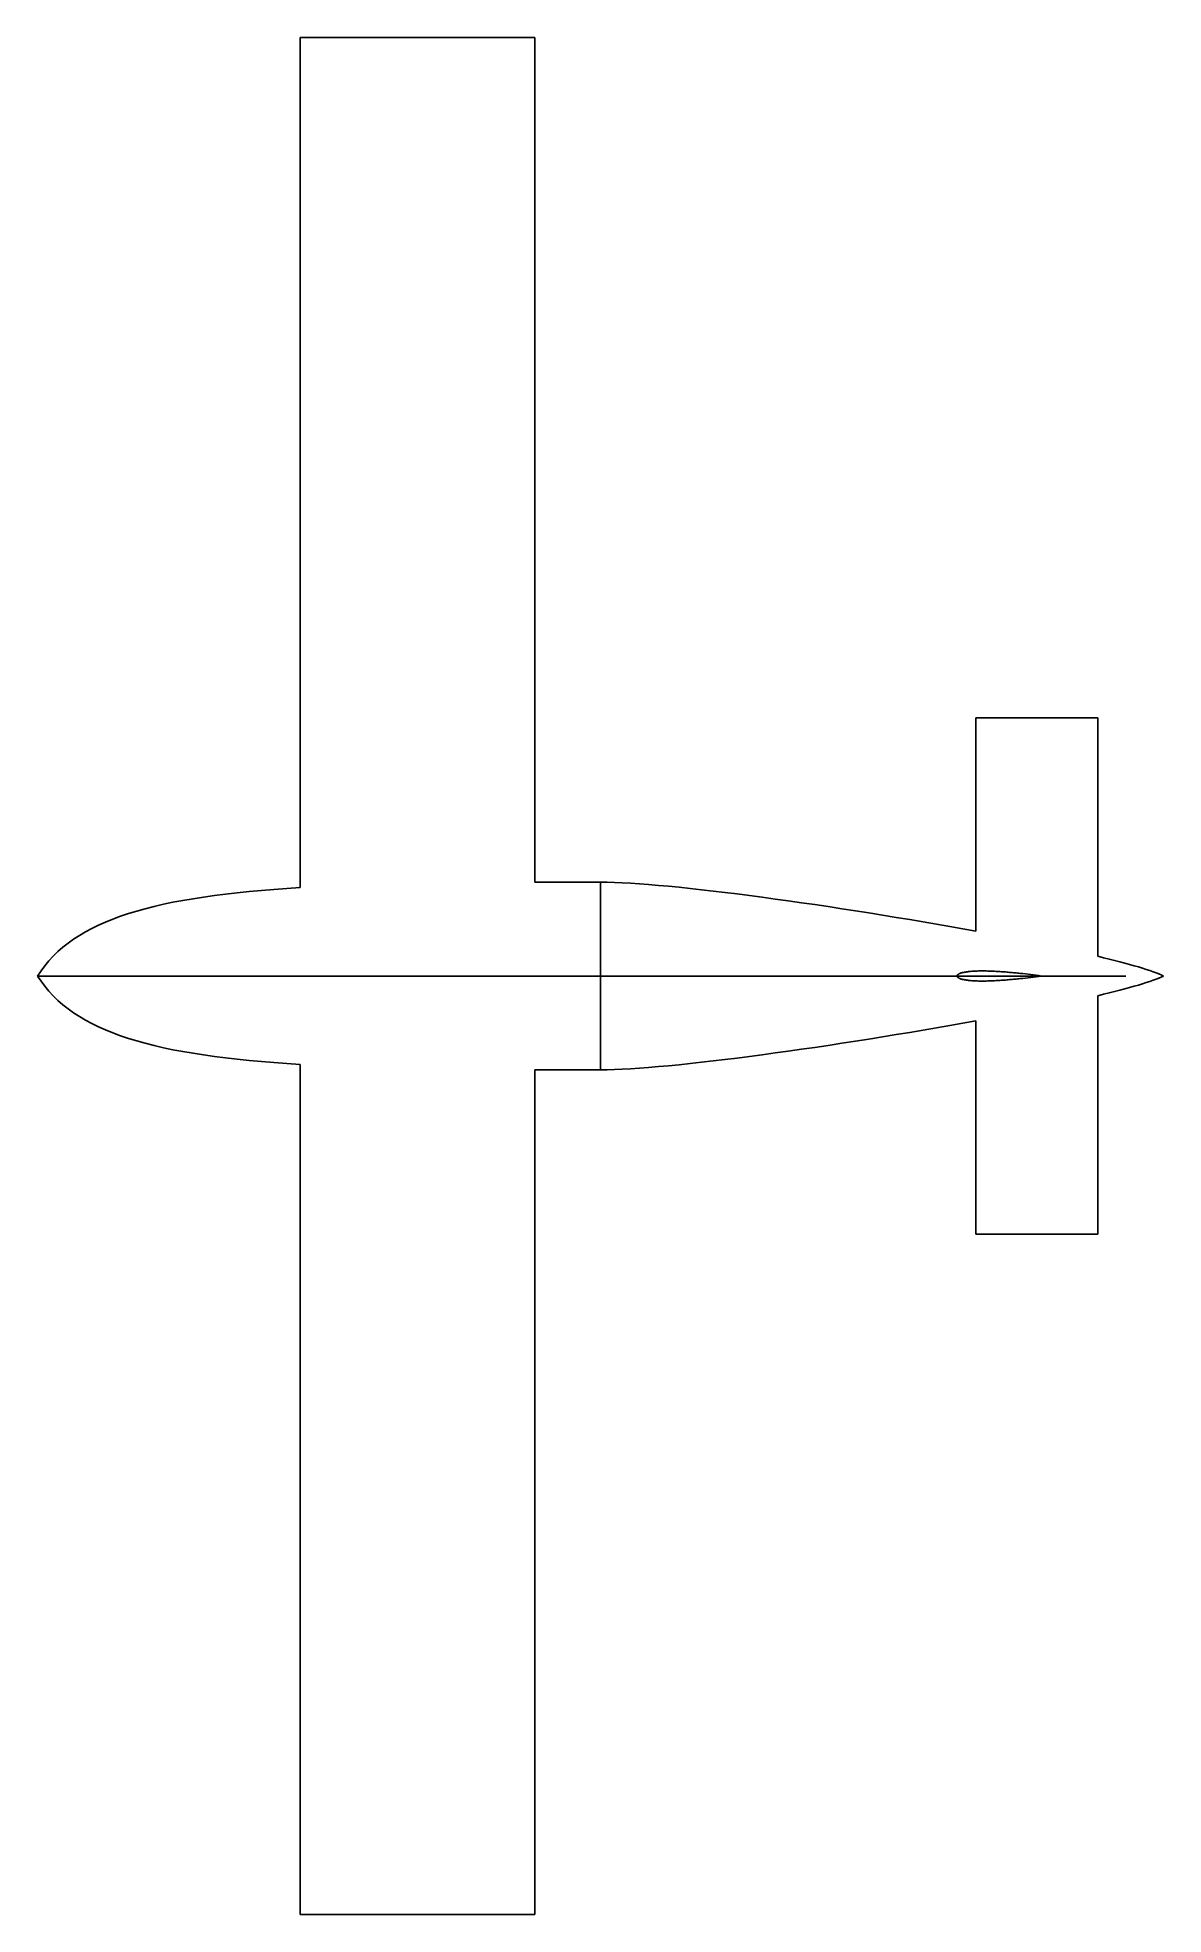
# Model space of a CAD drawing. Header units: millimetres. Extents: x 0 to 1200, y -1000 to 1000.
import ezdxf

# ---------------------------------------------------------------- set-up
doc = ezdxf.new("R2010")
doc.units = ezdxf.units.MM

msp = doc.modelspace()

# ---------------------------------------------------------------- linework, layer by layer
for points, degree in [([(280, 94.2), (280, 1000)], 1), ([(280, 94.2), (280, 1000)], 1), ([(530, 99.9), (530, 1000)], 1), ([(530, 99.9), (530, 1000)], 1), ([(1000, 47.7), (1000, 275)], 1), ([(1000, 47.7), (1000, 275)], 1), ([(1130, 21), (1130, 275)], 1), ([(1130, 21), (1130, 275)], 1), ([(530, 99.9), (552.5, 100), (575.9, 100), (600, 100)], 3), ([(530, 99.9), (552.5, 100), (575.9, 100), (600, 100)], 3), ([(600, 0), (600, 55.2), (600, 100), (600, 100)], 3), ([(600, 0), (600, 55.2), (600, 100), (600, 100)], 3), ([(600, 100), (672.4, 100), (854.1, 74.5), (1000, 47.7)], 3), ([(600, 100), (672.4, 100), (854.1, 74.5), (1000, 47.7)], 3), ([(0, 0), (38.5, 61), (126.6, 84.9), (280, 94.2)], 3), ([(0, 0), (38.5, 61), (126.6, 84.9), (280, 94.2)], 3), ([(1130, 21), (1163.5, 13), (1188.4, 5.8), (1200, 0)], 3), ([(1130, 21), (1163.5, 13), (1188.4, 5.8), (1200, 0)], 3), ([(0, 0), (60, 0), (240, 0), (600, 0)], 3), ([(0, 0), (38.5, -61), (126.6, -84.9), (280, -94.2)], 3), ([(0, 0), (38.5, -61), (126.6, -84.9), (280, -94.2)], 3), ([(0, 0), (60, 0), (240, 0), (600, 0)], 3), ([(600, -100), (600, -100), (600, -55.2), (600, 0)], 3), ([(600, 0), (669.1, 0), (837.9, 0), (980, 0)], 3), ([(600, -100), (600, -100), (600, -55.2), (600, 0)], 3), ([(600, 0), (669.1, 0), (837.9, 0), (980, 0)], 3), ([(1160, 0), (1070, 0)], 1), ([(1160, 0), (1070, 0)], 1), ([(1130, -21), (1163.5, -13), (1188.4, -5.8), (1200, 0)], 3), ([(1130, -21), (1163.5, -13), (1188.4, -5.8), (1200, 0)], 3), ([(1130, -21), (1130, -275)], 1), ([(1130, -21), (1130, -275)], 1), ([(600, -100), (672.4, -100), (854.1, -74.5), (1000, -47.7)], 3), ([(600, -100), (672.4, -100), (854.1, -74.5), (1000, -47.7)], 3), ([(1000, -47.7), (1000, -275)], 1), ([(1000, -47.7), (1000, -275)], 1), ([(280, -94.2), (280, -1000)], 1), ([(280, -94.2), (280, -1000)], 1), ([(530, -99.9), (530, -1000)], 1), ([(530, -99.9), (530, -1000)], 1), ([(530, -99.9), (552.5, -100), (575.9, -100), (600, -100)], 3), ([(530, -99.9), (552.5, -100), (575.9, -100), (600, -100)], 3)]:
    msp.add_open_spline(points, degree=degree)
for points, knots in [([(530, 1000), (519.5, 1000), (508.9, 1000), (498.4, 1000), (487.9, 1000), (477.3, 1000), (466.7, 1000), (461.5, 1000), (456.2, 1000), (450.9, 1000), (445.6, 1000), (440.3, 1000), (435, 1000), (429.7, 1000), (424.4, 1000), (419.1, 1000), (413.9, 1000), (408.6, 1000), (403.3, 1000), (398, 1000), (392.6, 1000), (387.3, 1000), (384.7, 1000), (382, 1000), (379.4, 1000), (376.7, 1000), (374.1, 1000), (371.4, 1000), (368.8, 1000), (366.1, 1000), (363.5, 1000), (362.1, 1000), (360.8, 1000), (359.5, 1000), (358.1, 1000), (356.8, 1000), (355.5, 1000), (352.8, 1000), (350.2, 1000), (347.5, 1000), (344.9, 1000), (342.2, 1000), (339.6, 1000), (334.2, 1000), (328.9, 1000), (323.6, 1000), (321, 1000), (318.4, 1000), (315.7, 1000), (314.4, 1000), (313.1, 1000), (311.8, 1000), (310.4, 1000), (309.1, 1000), (307.8, 1000), (306.5, 1000), (305.2, 1000), (303.9, 1000), (302.6, 1000), (301.3, 1000), (300, 1000), (298.7, 1000), (297.4, 1000), (296.1, 1000), (294.8, 1000), (293.5, 1000), (292.2, 1000), (291, 1000), (289.7, 1000), (288.5, 1000), (287.9, 1000), (287.3, 1000), (286.6, 1000), (286.3, 1000), (286, 1000), (285.8, 1000), (285.5, 1000), (285.2, 1000), (284.9, 1000), (284.3, 1000), (283.7, 1000), (283.2, 1000), (282.9, 1000), (282.6, 1000), (282.4, 1000), (282.1, 1000), (281.9, 1000), (281.7, 1000), (281.4, 1000), (281.2, 1000), (281, 1000), (280.8, 1000), (280.6, 1000), (280.5, 1000), (280.3, 1000), (280.2, 1000), (280.1, 1000), (280.1, 1000), (280.1, 1000), (280, 1000), (280, 1000), (280, 1000), (280, 1000)], [0, 0, 0, 0, 0.125, 0.125, 0.125, 0.25, 0.25, 0.25, 0.3125, 0.3125, 0.3125, 0.375, 0.375, 0.375, 0.4375, 0.4375, 0.4375, 0.5, 0.5, 0.5, 0.5625, 0.5625, 0.5625, 0.59375, 0.59375, 0.59375, 0.625, 0.625, 0.625, 0.65625, 0.65625, 0.65625, 0.671875, 0.671875, 0.671875, 0.6875, 0.6875, 0.6875, 0.71875, 0.71875, 0.71875, 0.75, 0.75, 0.75, 0.8125, 0.8125, 0.8125, 0.84375, 0.84375, 0.84375, 0.859375, 0.859375, 0.859375, 0.875, 0.875, 0.875, 0.890625, 0.890625, 0.890625, 0.90625, 0.90625, 0.90625, 0.921875, 0.921875, 0.921875, 0.9375, 0.9375, 0.9375, 0.953125, 0.953125, 0.953125, 0.960938, 0.960938, 0.960938, 0.964844, 0.964844, 0.964844, 0.96875, 0.96875, 0.96875, 0.976562, 0.976562, 0.976562, 0.980469, 0.980469, 0.980469, 0.984375, 0.984375, 0.984375, 0.988281, 0.988281, 0.988281, 0.992187, 0.992187, 0.992187, 0.996094, 0.996094, 0.996094, 0.998047, 0.998047, 0.998047, 1, 1, 1, 1]), ([(530, 1000), (519.5, 1000), (508.9, 1000), (498.4, 1000), (487.9, 1000), (477.3, 1000), (466.7, 1000), (461.5, 1000), (456.2, 1000), (450.9, 1000), (445.6, 1000), (440.3, 1000), (435, 1000), (429.7, 1000), (424.4, 1000), (419.1, 1000), (413.9, 1000), (408.6, 1000), (403.3, 1000), (398, 1000), (392.6, 1000), (387.3, 1000), (384.7, 1000), (382, 1000), (379.4, 1000), (376.7, 1000), (374.1, 1000), (371.4, 1000), (368.8, 1000), (366.1, 1000), (363.5, 1000), (362.1, 1000), (360.8, 1000), (359.5, 1000), (358.1, 1000), (356.8, 1000), (355.5, 1000), (352.8, 1000), (350.2, 1000), (347.5, 1000), (344.9, 1000), (342.2, 1000), (339.6, 1000), (334.2, 1000), (328.9, 1000), (323.6, 1000), (321, 1000), (318.4, 1000), (315.7, 1000), (314.4, 1000), (313.1, 1000), (311.8, 1000), (310.4, 1000), (309.1, 1000), (307.8, 1000), (306.5, 1000), (305.2, 1000), (303.9, 1000), (302.6, 1000), (301.3, 1000), (300, 1000), (298.7, 1000), (297.4, 1000), (296.1, 1000), (294.8, 1000), (293.5, 1000), (292.2, 1000), (291, 1000), (289.7, 1000), (288.5, 1000), (287.9, 1000), (287.3, 1000), (286.6, 1000), (286.3, 1000), (286, 1000), (285.8, 1000), (285.5, 1000), (285.2, 1000), (284.9, 1000), (284.3, 1000), (283.7, 1000), (283.2, 1000), (282.9, 1000), (282.6, 1000), (282.4, 1000), (282.1, 1000), (281.9, 1000), (281.7, 1000), (281.4, 1000), (281.2, 1000), (281, 1000), (280.8, 1000), (280.6, 1000), (280.5, 1000), (280.3, 1000), (280.2, 1000), (280.1, 1000), (280.1, 1000), (280.1, 1000), (280, 1000), (280, 1000), (280, 1000), (280, 1000)], [0, 0, 0, 0, 0.125, 0.125, 0.125, 0.25, 0.25, 0.25, 0.3125, 0.3125, 0.3125, 0.375, 0.375, 0.375, 0.4375, 0.4375, 0.4375, 0.5, 0.5, 0.5, 0.5625, 0.5625, 0.5625, 0.59375, 0.59375, 0.59375, 0.625, 0.625, 0.625, 0.65625, 0.65625, 0.65625, 0.671875, 0.671875, 0.671875, 0.6875, 0.6875, 0.6875, 0.71875, 0.71875, 0.71875, 0.75, 0.75, 0.75, 0.8125, 0.8125, 0.8125, 0.84375, 0.84375, 0.84375, 0.859375, 0.859375, 0.859375, 0.875, 0.875, 0.875, 0.890625, 0.890625, 0.890625, 0.90625, 0.90625, 0.90625, 0.921875, 0.921875, 0.921875, 0.9375, 0.9375, 0.9375, 0.953125, 0.953125, 0.953125, 0.960938, 0.960938, 0.960938, 0.964844, 0.964844, 0.964844, 0.96875, 0.96875, 0.96875, 0.976562, 0.976562, 0.976562, 0.980469, 0.980469, 0.980469, 0.984375, 0.984375, 0.984375, 0.988281, 0.988281, 0.988281, 0.992187, 0.992187, 0.992187, 0.996094, 0.996094, 0.996094, 0.998047, 0.998047, 0.998047, 1, 1, 1, 1]), ([(1130, 275), (1124.5, 275), (1119.1, 275), (1113.6, 275), (1108.1, 275), (1102.6, 275), (1097.1, 275), (1094.4, 275), (1091.6, 275), (1088.9, 275), (1086.1, 275), (1083.4, 275), (1080.6, 275), (1077.9, 275), (1075.1, 275), (1072.4, 275), (1069.6, 275), (1066.8, 275), (1064.1, 275), (1061.3, 275), (1058.6, 275), (1055.8, 275), (1054.4, 275), (1053.1, 275), (1051.7, 275), (1050.3, 275), (1048.9, 275), (1047.5, 275), (1046.2, 275), (1044.8, 275), (1043.4, 275), (1042.7, 275), (1042, 275), (1041.3, 275), (1040.6, 275), (1039.9, 275), (1039.3, 275), (1037.9, 275), (1036.5, 275), (1035.1, 275), (1033.7, 275), (1032.3, 275), (1031, 275), (1028.2, 275), (1025.4, 275), (1022.7, 275), (1021.3, 275), (1019.9, 275), (1018.6, 275), (1017.9, 275), (1017.2, 275), (1016.5, 275), (1015.8, 275), (1015.1, 275), (1014.5, 275), (1013.8, 275), (1013.1, 275), (1012.4, 275), (1011.7, 275), (1011.1, 275), (1010.4, 275), (1009.7, 275), (1009, 275), (1008.4, 275), (1007.7, 275), (1007, 275), (1006.4, 275), (1005.7, 275), (1005.1, 275), (1004.4, 275), (1004.1, 275), (1003.8, 275), (1003.5, 275), (1003.3, 275), (1003.1, 275), (1003, 275), (1002.8, 275), (1002.7, 275), (1002.5, 275), (1002.2, 275), (1001.9, 275), (1001.7, 275), (1001.5, 275), (1001.4, 275), (1001.2, 275), (1001.1, 275), (1001, 275), (1000.9, 275), (1000.7, 275), (1000.6, 275), (1000.5, 275), (1000.4, 275), (1000.3, 275), (1000.2, 275), (1000.2, 275), (1000.1, 275), (1000.1, 275), (1000, 275), (1000, 275), (1000, 275), (1000, 275), (1000, 275), (1000, 275)], [0, 0, 0, 0, 0.125, 0.125, 0.125, 0.25, 0.25, 0.25, 0.3125, 0.3125, 0.3125, 0.375, 0.375, 0.375, 0.4375, 0.4375, 0.4375, 0.5, 0.5, 0.5, 0.5625, 0.5625, 0.5625, 0.59375, 0.59375, 0.59375, 0.625, 0.625, 0.625, 0.65625, 0.65625, 0.65625, 0.671875, 0.671875, 0.671875, 0.6875, 0.6875, 0.6875, 0.71875, 0.71875, 0.71875, 0.75, 0.75, 0.75, 0.8125, 0.8125, 0.8125, 0.84375, 0.84375, 0.84375, 0.859375, 0.859375, 0.859375, 0.875, 0.875, 0.875, 0.890625, 0.890625, 0.890625, 0.90625, 0.90625, 0.90625, 0.921875, 0.921875, 0.921875, 0.9375, 0.9375, 0.9375, 0.953125, 0.953125, 0.953125, 0.960938, 0.960938, 0.960938, 0.964844, 0.964844, 0.964844, 0.96875, 0.96875, 0.96875, 0.976562, 0.976562, 0.976562, 0.980469, 0.980469, 0.980469, 0.984375, 0.984375, 0.984375, 0.988281, 0.988281, 0.988281, 0.992187, 0.992187, 0.992187, 0.996094, 0.996094, 0.996094, 0.998047, 0.998047, 0.998047, 1, 1, 1, 1]), ([(1130, 275), (1124.5, 275), (1119.1, 275), (1113.6, 275), (1108.1, 275), (1102.6, 275), (1097.1, 275), (1094.4, 275), (1091.6, 275), (1088.9, 275), (1086.1, 275), (1083.4, 275), (1080.6, 275), (1077.9, 275), (1075.1, 275), (1072.4, 275), (1069.6, 275), (1066.8, 275), (1064.1, 275), (1061.3, 275), (1058.6, 275), (1055.8, 275), (1054.4, 275), (1053.1, 275), (1051.7, 275), (1050.3, 275), (1048.9, 275), (1047.5, 275), (1046.2, 275), (1044.8, 275), (1043.4, 275), (1042.7, 275), (1042, 275), (1041.3, 275), (1040.6, 275), (1039.9, 275), (1039.3, 275), (1037.9, 275), (1036.5, 275), (1035.1, 275), (1033.7, 275), (1032.3, 275), (1031, 275), (1028.2, 275), (1025.4, 275), (1022.7, 275), (1021.3, 275), (1019.9, 275), (1018.6, 275), (1017.9, 275), (1017.2, 275), (1016.5, 275), (1015.8, 275), (1015.1, 275), (1014.5, 275), (1013.8, 275), (1013.1, 275), (1012.4, 275), (1011.7, 275), (1011.1, 275), (1010.4, 275), (1009.7, 275), (1009, 275), (1008.4, 275), (1007.7, 275), (1007, 275), (1006.4, 275), (1005.7, 275), (1005.1, 275), (1004.4, 275), (1004.1, 275), (1003.8, 275), (1003.5, 275), (1003.3, 275), (1003.1, 275), (1003, 275), (1002.8, 275), (1002.7, 275), (1002.5, 275), (1002.2, 275), (1001.9, 275), (1001.7, 275), (1001.5, 275), (1001.4, 275), (1001.2, 275), (1001.1, 275), (1001, 275), (1000.9, 275), (1000.7, 275), (1000.6, 275), (1000.5, 275), (1000.4, 275), (1000.3, 275), (1000.2, 275), (1000.2, 275), (1000.1, 275), (1000.1, 275), (1000, 275), (1000, 275), (1000, 275), (1000, 275), (1000, 275), (1000, 275)], [0, 0, 0, 0, 0.125, 0.125, 0.125, 0.25, 0.25, 0.25, 0.3125, 0.3125, 0.3125, 0.375, 0.375, 0.375, 0.4375, 0.4375, 0.4375, 0.5, 0.5, 0.5, 0.5625, 0.5625, 0.5625, 0.59375, 0.59375, 0.59375, 0.625, 0.625, 0.625, 0.65625, 0.65625, 0.65625, 0.671875, 0.671875, 0.671875, 0.6875, 0.6875, 0.6875, 0.71875, 0.71875, 0.71875, 0.75, 0.75, 0.75, 0.8125, 0.8125, 0.8125, 0.84375, 0.84375, 0.84375, 0.859375, 0.859375, 0.859375, 0.875, 0.875, 0.875, 0.890625, 0.890625, 0.890625, 0.90625, 0.90625, 0.90625, 0.921875, 0.921875, 0.921875, 0.9375, 0.9375, 0.9375, 0.953125, 0.953125, 0.953125, 0.960938, 0.960938, 0.960938, 0.964844, 0.964844, 0.964844, 0.96875, 0.96875, 0.96875, 0.976562, 0.976562, 0.976562, 0.980469, 0.980469, 0.980469, 0.984375, 0.984375, 0.984375, 0.988281, 0.988281, 0.988281, 0.992187, 0.992187, 0.992187, 0.996094, 0.996094, 0.996094, 0.998047, 0.998047, 0.998047, 1, 1, 1, 1]), ([(980, 0), (980, 0.1), (980, 0.1), (980, 0.2), (980, 0.2), (980, 0.3), (980, 0.4), (980.1, 0.5), (980.1, 0.6), (980.2, 0.7), (980.2, 0.8), (980.3, 0.9), (980.4, 1), (980.4, 1.1), (980.5, 1.2), (980.6, 1.3), (980.7, 1.3), (980.8, 1.4), (980.9, 1.5), (981, 1.6), (981, 1.7), (981.1, 1.7), (981.3, 1.9), (981.5, 2), (981.8, 2.1), (981.9, 2.2), (982, 2.2), (982.1, 2.3), (982.2, 2.3), (982.3, 2.4), (982.4, 2.4), (982.6, 2.5), (982.8, 2.6), (983.1, 2.7), (983.5, 2.9), (984, 3), (984.4, 3.2), (984.9, 3.3), (985.3, 3.4), (985.8, 3.6), (986.3, 3.7), (986.7, 3.8), (987.2, 3.9), (987.7, 4), (988.1, 4.1), (988.6, 4.1), (989.1, 4.2), (989.5, 4.3), (990, 4.4), (990.5, 4.4), (991, 4.5), (991.4, 4.6), (991.9, 4.6), (992.4, 4.7), (992.9, 4.7), (993.8, 4.8), (994.8, 4.9), (995.7, 5), (997.6, 5.2), (999.5, 5.3), (1001.4, 5.3), (1002.4, 5.3), (1003.4, 5.4), (1004.3, 5.4), (1005.3, 5.4), (1006.2, 5.4), (1007.2, 5.4), (1007.7, 5.4), (1008.1, 5.4), (1008.6, 5.4), (1009.1, 5.4), (1009.6, 5.4), (1010, 5.4), (1011, 5.4), (1012, 5.3), (1012.9, 5.3), (1013.9, 5.3), (1014.8, 5.3), (1015.8, 5.2), (1016.7, 5.2), (1017.7, 5.2), (1018.6, 5.1), (1020.6, 5), (1022.5, 4.9), (1024.4, 4.8), (1026.3, 4.7), (1028.2, 4.5), (1030.1, 4.4), (1032, 4.2), (1033.9, 4.1), (1035.8, 3.9), (1037.7, 3.8), (1039.6, 3.6), (1041.5, 3.4), (1043.4, 3.2), (1045.3, 3), (1047.2, 2.8), (1051, 2.4), (1054.8, 2), (1058.6, 1.5), (1062.4, 1), (1066.2, 0.5), (1070, 0)], [0, 0, 0, 0, 0.001953, 0.001953, 0.001953, 0.003906, 0.003906, 0.003906, 0.007813, 0.007813, 0.007813, 0.011719, 0.011719, 0.011719, 0.015625, 0.015625, 0.015625, 0.019531, 0.019531, 0.019531, 0.023438, 0.023438, 0.023438, 0.03125, 0.03125, 0.03125, 0.035156, 0.035156, 0.035156, 0.039063, 0.039063, 0.039063, 0.046875, 0.046875, 0.046875, 0.0625, 0.0625, 0.0625, 0.078125, 0.078125, 0.078125, 0.09375, 0.09375, 0.09375, 0.109375, 0.109375, 0.109375, 0.125, 0.125, 0.125, 0.140625, 0.140625, 0.140625, 0.15625, 0.15625, 0.15625, 0.1875, 0.1875, 0.1875, 0.25, 0.25, 0.25, 0.28125, 0.28125, 0.28125, 0.3125, 0.3125, 0.3125, 0.328125, 0.328125, 0.328125, 0.34375, 0.34375, 0.34375, 0.375, 0.375, 0.375, 0.40625, 0.40625, 0.40625, 0.4375, 0.4375, 0.4375, 0.5, 0.5, 0.5, 0.5625, 0.5625, 0.5625, 0.625, 0.625, 0.625, 0.6875, 0.6875, 0.6875, 0.75, 0.75, 0.75, 0.875, 0.875, 0.875, 1, 1, 1, 1]), ([(980, 0), (980, 0.1), (980, 0.1), (980, 0.2), (980, 0.2), (980, 0.3), (980, 0.4), (980.1, 0.5), (980.1, 0.6), (980.2, 0.7), (980.2, 0.8), (980.3, 0.9), (980.4, 1), (980.4, 1.1), (980.5, 1.2), (980.6, 1.3), (980.7, 1.3), (980.8, 1.4), (980.9, 1.5), (981, 1.6), (981, 1.7), (981.1, 1.7), (981.3, 1.9), (981.5, 2), (981.8, 2.1), (981.9, 2.2), (982, 2.2), (982.1, 2.3), (982.2, 2.3), (982.3, 2.4), (982.4, 2.4), (982.6, 2.5), (982.8, 2.6), (983.1, 2.7), (983.5, 2.9), (984, 3), (984.4, 3.2), (984.9, 3.3), (985.3, 3.4), (985.8, 3.6), (986.3, 3.7), (986.7, 3.8), (987.2, 3.9), (987.7, 4), (988.1, 4.1), (988.6, 4.1), (989.1, 4.2), (989.5, 4.3), (990, 4.4), (990.5, 4.4), (991, 4.5), (991.4, 4.6), (991.9, 4.6), (992.4, 4.7), (992.9, 4.7), (993.8, 4.8), (994.8, 4.9), (995.7, 5), (997.6, 5.2), (999.5, 5.3), (1001.4, 5.3), (1002.4, 5.3), (1003.4, 5.4), (1004.3, 5.4), (1005.3, 5.4), (1006.2, 5.4), (1007.2, 5.4), (1007.7, 5.4), (1008.1, 5.4), (1008.6, 5.4), (1009.1, 5.4), (1009.6, 5.4), (1010, 5.4), (1011, 5.4), (1012, 5.3), (1012.9, 5.3), (1013.9, 5.3), (1014.8, 5.3), (1015.8, 5.2), (1016.7, 5.2), (1017.7, 5.2), (1018.6, 5.1), (1020.6, 5), (1022.5, 4.9), (1024.4, 4.8), (1026.3, 4.7), (1028.2, 4.5), (1030.1, 4.4), (1032, 4.2), (1033.9, 4.1), (1035.8, 3.9), (1037.7, 3.8), (1039.6, 3.6), (1041.5, 3.4), (1043.4, 3.2), (1045.3, 3), (1047.2, 2.8), (1051, 2.4), (1054.8, 2), (1058.6, 1.5), (1062.4, 1), (1066.2, 0.5), (1070, 0)], [0, 0, 0, 0, 0.001953, 0.001953, 0.001953, 0.003906, 0.003906, 0.003906, 0.007813, 0.007813, 0.007813, 0.011719, 0.011719, 0.011719, 0.015625, 0.015625, 0.015625, 0.019531, 0.019531, 0.019531, 0.023438, 0.023438, 0.023438, 0.03125, 0.03125, 0.03125, 0.035156, 0.035156, 0.035156, 0.039063, 0.039063, 0.039063, 0.046875, 0.046875, 0.046875, 0.0625, 0.0625, 0.0625, 0.078125, 0.078125, 0.078125, 0.09375, 0.09375, 0.09375, 0.109375, 0.109375, 0.109375, 0.125, 0.125, 0.125, 0.140625, 0.140625, 0.140625, 0.15625, 0.15625, 0.15625, 0.1875, 0.1875, 0.1875, 0.25, 0.25, 0.25, 0.28125, 0.28125, 0.28125, 0.3125, 0.3125, 0.3125, 0.328125, 0.328125, 0.328125, 0.34375, 0.34375, 0.34375, 0.375, 0.375, 0.375, 0.40625, 0.40625, 0.40625, 0.4375, 0.4375, 0.4375, 0.5, 0.5, 0.5, 0.5625, 0.5625, 0.5625, 0.625, 0.625, 0.625, 0.6875, 0.6875, 0.6875, 0.75, 0.75, 0.75, 0.875, 0.875, 0.875, 1, 1, 1, 1]), ([(1070, 0), (1066.2, -0.5), (1062.4, -1), (1058.6, -1.5), (1054.8, -2), (1051, -2.4), (1047.2, -2.8), (1045.3, -3), (1043.4, -3.2), (1041.5, -3.4), (1039.6, -3.6), (1037.7, -3.8), (1035.8, -3.9), (1033.9, -4.1), (1032, -4.2), (1030.1, -4.4), (1028.2, -4.5), (1026.3, -4.7), (1024.4, -4.8), (1022.5, -4.9), (1020.6, -5), (1018.6, -5.1), (1017.7, -5.2), (1016.7, -5.2), (1015.8, -5.2), (1014.8, -5.3), (1013.9, -5.3), (1012.9, -5.3), (1012, -5.3), (1011, -5.4), (1010, -5.4), (1009.6, -5.4), (1009.1, -5.4), (1008.6, -5.4), (1008.1, -5.4), (1007.7, -5.4), (1007.2, -5.4), (1006.2, -5.4), (1005.3, -5.4), (1004.3, -5.4), (1003.4, -5.4), (1002.4, -5.3), (1001.4, -5.3), (999.5, -5.3), (997.6, -5.2), (995.7, -5), (994.8, -4.9), (993.8, -4.8), (992.9, -4.7), (992.4, -4.7), (991.9, -4.6), (991.4, -4.6), (991, -4.5), (990.5, -4.4), (990, -4.4), (989.5, -4.3), (989.1, -4.2), (988.6, -4.1), (988.1, -4.1), (987.7, -4), (987.2, -3.9), (986.7, -3.8), (986.3, -3.7), (985.8, -3.6), (985.3, -3.4), (984.9, -3.3), (984.4, -3.2), (984, -3), (983.5, -2.9), (983.1, -2.7), (982.8, -2.6), (982.6, -2.5), (982.4, -2.4), (982.3, -2.4), (982.2, -2.3), (982.1, -2.3), (982, -2.2), (981.9, -2.2), (981.8, -2.1), (981.5, -2), (981.3, -1.9), (981.1, -1.7), (981, -1.7), (981, -1.6), (980.9, -1.5), (980.8, -1.4), (980.7, -1.3), (980.6, -1.3), (980.5, -1.2), (980.4, -1.1), (980.4, -1), (980.3, -0.9), (980.2, -0.8), (980.2, -0.7), (980.1, -0.6), (980.1, -0.5), (980, -0.4), (980, -0.3), (980, -0.2), (980, -0.2), (980, -0.1), (980, -0.1), (980, 0)], [0, 0, 0, 0, 0.125, 0.125, 0.125, 0.25, 0.25, 0.25, 0.3125, 0.3125, 0.3125, 0.375, 0.375, 0.375, 0.4375, 0.4375, 0.4375, 0.5, 0.5, 0.5, 0.5625, 0.5625, 0.5625, 0.59375, 0.59375, 0.59375, 0.625, 0.625, 0.625, 0.65625, 0.65625, 0.65625, 0.671875, 0.671875, 0.671875, 0.6875, 0.6875, 0.6875, 0.71875, 0.71875, 0.71875, 0.75, 0.75, 0.75, 0.8125, 0.8125, 0.8125, 0.84375, 0.84375, 0.84375, 0.859375, 0.859375, 0.859375, 0.875, 0.875, 0.875, 0.890625, 0.890625, 0.890625, 0.90625, 0.90625, 0.90625, 0.921875, 0.921875, 0.921875, 0.9375, 0.9375, 0.9375, 0.953125, 0.953125, 0.953125, 0.960938, 0.960938, 0.960938, 0.964844, 0.964844, 0.964844, 0.96875, 0.96875, 0.96875, 0.976562, 0.976562, 0.976562, 0.980469, 0.980469, 0.980469, 0.984375, 0.984375, 0.984375, 0.988281, 0.988281, 0.988281, 0.992187, 0.992187, 0.992187, 0.996094, 0.996094, 0.996094, 0.998047, 0.998047, 0.998047, 1, 1, 1, 1]), ([(980, 0), (980, 0), (980, 0), (980, 0), (980, 0), (980, 0), (980, 0), (980.1, 0), (980.1, 0), (980.2, 0), (980.2, 0), (980.3, 0), (980.4, 0), (980.4, 0), (980.5, 0), (980.6, 0), (980.7, 0), (980.8, 0), (980.9, 0), (981, 0), (981, 0), (981.1, 0), (981.3, 0), (981.5, 0), (981.8, 0), (981.9, 0), (982, 0), (982.1, 0), (982.2, 0), (982.3, 0), (982.4, 0), (982.6, 0), (982.8, 0), (983.1, 0), (983.5, 0), (984, 0), (984.4, 0), (984.9, 0), (985.3, 0), (985.8, 0), (986.3, 0), (986.7, 0), (987.2, 0), (987.7, 0), (988.1, 0), (988.6, 0), (989.1, 0), (989.5, 0), (990, 0), (990.5, 0), (991, 0), (991.4, 0), (991.9, 0), (992.4, 0), (992.9, 0), (993.8, 0), (994.8, 0), (995.7, 0), (997.6, 0), (999.5, 0), (1001.4, 0), (1002.4, 0), (1003.4, 0), (1004.3, 0), (1005.3, 0), (1006.2, 0), (1007.2, 0), (1007.7, 0), (1008.1, 0), (1008.6, 0), (1009.1, 0), (1009.6, 0), (1010, 0), (1011, 0), (1012, 0), (1012.9, 0), (1013.9, 0), (1014.8, 0), (1015.8, 0), (1016.7, 0), (1017.7, 0), (1018.6, 0), (1020.6, 0), (1022.5, 0), (1024.4, 0), (1026.3, 0), (1028.2, 0), (1030.1, 0), (1032, 0), (1033.9, 0), (1035.8, 0), (1037.7, 0), (1039.6, 0), (1041.5, 0), (1043.4, 0), (1045.3, 0), (1047.2, 0), (1051, 0), (1054.8, 0), (1058.6, 0), (1062.4, 0), (1066.2, 0), (1070, 0)], [0, 0, 0, 0, 0.001953, 0.001953, 0.001953, 0.003906, 0.003906, 0.003906, 0.007813, 0.007813, 0.007813, 0.011719, 0.011719, 0.011719, 0.015625, 0.015625, 0.015625, 0.019531, 0.019531, 0.019531, 0.023438, 0.023438, 0.023438, 0.03125, 0.03125, 0.03125, 0.035156, 0.035156, 0.035156, 0.039063, 0.039063, 0.039063, 0.046875, 0.046875, 0.046875, 0.0625, 0.0625, 0.0625, 0.078125, 0.078125, 0.078125, 0.09375, 0.09375, 0.09375, 0.109375, 0.109375, 0.109375, 0.125, 0.125, 0.125, 0.140625, 0.140625, 0.140625, 0.15625, 0.15625, 0.15625, 0.1875, 0.1875, 0.1875, 0.25, 0.25, 0.25, 0.28125, 0.28125, 0.28125, 0.3125, 0.3125, 0.3125, 0.328125, 0.328125, 0.328125, 0.34375, 0.34375, 0.34375, 0.375, 0.375, 0.375, 0.40625, 0.40625, 0.40625, 0.4375, 0.4375, 0.4375, 0.5, 0.5, 0.5, 0.5625, 0.5625, 0.5625, 0.625, 0.625, 0.625, 0.6875, 0.6875, 0.6875, 0.75, 0.75, 0.75, 0.875, 0.875, 0.875, 1, 1, 1, 1]), ([(1070, 0), (1066.2, -0.5), (1062.4, -1), (1058.6, -1.5), (1054.8, -2), (1051, -2.4), (1047.2, -2.8), (1045.3, -3), (1043.4, -3.2), (1041.5, -3.4), (1039.6, -3.6), (1037.7, -3.8), (1035.8, -3.9), (1033.9, -4.1), (1032, -4.2), (1030.1, -4.4), (1028.2, -4.5), (1026.3, -4.7), (1024.4, -4.8), (1022.5, -4.9), (1020.6, -5), (1018.6, -5.1), (1017.7, -5.2), (1016.7, -5.2), (1015.8, -5.2), (1014.8, -5.3), (1013.9, -5.3), (1012.9, -5.3), (1012, -5.3), (1011, -5.4), (1010, -5.4), (1009.6, -5.4), (1009.1, -5.4), (1008.6, -5.4), (1008.1, -5.4), (1007.7, -5.4), (1007.2, -5.4), (1006.2, -5.4), (1005.3, -5.4), (1004.3, -5.4), (1003.4, -5.4), (1002.4, -5.3), (1001.4, -5.3), (999.5, -5.3), (997.6, -5.2), (995.7, -5), (994.8, -4.9), (993.8, -4.8), (992.9, -4.7), (992.4, -4.7), (991.9, -4.6), (991.4, -4.6), (991, -4.5), (990.5, -4.4), (990, -4.4), (989.5, -4.3), (989.1, -4.2), (988.6, -4.1), (988.1, -4.1), (987.7, -4), (987.2, -3.9), (986.7, -3.8), (986.3, -3.7), (985.8, -3.6), (985.3, -3.4), (984.9, -3.3), (984.4, -3.2), (984, -3), (983.5, -2.9), (983.1, -2.7), (982.8, -2.6), (982.6, -2.5), (982.4, -2.4), (982.3, -2.4), (982.2, -2.3), (982.1, -2.3), (982, -2.2), (981.9, -2.2), (981.8, -2.1), (981.5, -2), (981.3, -1.9), (981.1, -1.7), (981, -1.7), (981, -1.6), (980.9, -1.5), (980.8, -1.4), (980.7, -1.3), (980.6, -1.3), (980.5, -1.2), (980.4, -1.1), (980.4, -1), (980.3, -0.9), (980.2, -0.8), (980.2, -0.7), (980.1, -0.6), (980.1, -0.5), (980, -0.4), (980, -0.3), (980, -0.2), (980, -0.2), (980, -0.1), (980, -0.1), (980, 0)], [0, 0, 0, 0, 0.125, 0.125, 0.125, 0.25, 0.25, 0.25, 0.3125, 0.3125, 0.3125, 0.375, 0.375, 0.375, 0.4375, 0.4375, 0.4375, 0.5, 0.5, 0.5, 0.5625, 0.5625, 0.5625, 0.59375, 0.59375, 0.59375, 0.625, 0.625, 0.625, 0.65625, 0.65625, 0.65625, 0.671875, 0.671875, 0.671875, 0.6875, 0.6875, 0.6875, 0.71875, 0.71875, 0.71875, 0.75, 0.75, 0.75, 0.8125, 0.8125, 0.8125, 0.84375, 0.84375, 0.84375, 0.859375, 0.859375, 0.859375, 0.875, 0.875, 0.875, 0.890625, 0.890625, 0.890625, 0.90625, 0.90625, 0.90625, 0.921875, 0.921875, 0.921875, 0.9375, 0.9375, 0.9375, 0.953125, 0.953125, 0.953125, 0.960938, 0.960938, 0.960938, 0.964844, 0.964844, 0.964844, 0.96875, 0.96875, 0.96875, 0.976562, 0.976562, 0.976562, 0.980469, 0.980469, 0.980469, 0.984375, 0.984375, 0.984375, 0.988281, 0.988281, 0.988281, 0.992187, 0.992187, 0.992187, 0.996094, 0.996094, 0.996094, 0.998047, 0.998047, 0.998047, 1, 1, 1, 1]), ([(1070, 0), (1066.2, 0), (1062.4, 0), (1058.6, 0), (1054.8, 0), (1051, 0), (1047.2, 0), (1045.3, 0), (1043.4, 0), (1041.5, 0), (1039.6, 0), (1037.7, 0), (1035.8, 0), (1033.9, 0), (1032, 0), (1030.1, 0), (1028.2, 0), (1026.3, 0), (1024.4, 0), (1022.5, 0), (1020.6, 0), (1018.6, 0), (1017.7, 0), (1016.7, 0), (1015.8, 0), (1014.8, 0), (1013.9, 0), (1012.9, 0), (1012, 0), (1011, 0), (1010, 0), (1009.6, 0), (1009.1, 0), (1008.6, 0), (1008.1, 0), (1007.7, 0), (1007.2, 0), (1006.2, 0), (1005.3, 0), (1004.3, 0), (1003.4, 0), (1002.4, 0), (1001.4, 0), (999.5, 0), (997.6, 0), (995.7, 0), (994.8, 0), (993.8, 0), (992.9, 0), (992.4, 0), (991.9, 0), (991.4, 0), (991, 0), (990.5, 0), (990, 0), (989.5, 0), (989.1, 0), (988.6, 0), (988.1, 0), (987.7, 0), (987.2, 0), (986.7, 0), (986.3, 0), (985.8, 0), (985.3, 0), (984.9, 0), (984.4, 0), (984, 0), (983.5, 0), (983.1, 0), (982.8, 0), (982.6, 0), (982.4, 0), (982.3, 0), (982.2, 0), (982.1, 0), (982, 0), (981.9, 0), (981.8, 0), (981.5, 0), (981.3, 0), (981.1, 0), (981, 0), (981, 0), (980.9, 0), (980.8, 0), (980.7, 0), (980.6, 0), (980.5, 0), (980.4, 0), (980.4, 0), (980.3, 0), (980.2, 0), (980.2, 0), (980.1, 0), (980.1, 0), (980, 0), (980, 0), (980, 0), (980, 0), (980, 0), (980, 0), (980, 0)], [0, 0, 0, 0, 0.125, 0.125, 0.125, 0.25, 0.25, 0.25, 0.3125, 0.3125, 0.3125, 0.375, 0.375, 0.375, 0.4375, 0.4375, 0.4375, 0.5, 0.5, 0.5, 0.5625, 0.5625, 0.5625, 0.59375, 0.59375, 0.59375, 0.625, 0.625, 0.625, 0.65625, 0.65625, 0.65625, 0.671875, 0.671875, 0.671875, 0.6875, 0.6875, 0.6875, 0.71875, 0.71875, 0.71875, 0.75, 0.75, 0.75, 0.8125, 0.8125, 0.8125, 0.84375, 0.84375, 0.84375, 0.859375, 0.859375, 0.859375, 0.875, 0.875, 0.875, 0.890625, 0.890625, 0.890625, 0.90625, 0.90625, 0.90625, 0.921875, 0.921875, 0.921875, 0.9375, 0.9375, 0.9375, 0.953125, 0.953125, 0.953125, 0.960938, 0.960938, 0.960938, 0.964844, 0.964844, 0.964844, 0.96875, 0.96875, 0.96875, 0.976562, 0.976562, 0.976562, 0.980469, 0.980469, 0.980469, 0.984375, 0.984375, 0.984375, 0.988281, 0.988281, 0.988281, 0.992187, 0.992187, 0.992187, 0.996094, 0.996094, 0.996094, 0.998047, 0.998047, 0.998047, 1, 1, 1, 1]), ([(1000, -275), (1000, -275), (1000, -275), (1000, -275), (1000, -275), (1000, -275), (1000.1, -275), (1000.1, -275), (1000.2, -275), (1000.2, -275), (1000.3, -275), (1000.4, -275), (1000.5, -275), (1000.6, -275), (1000.7, -275), (1000.9, -275), (1001, -275), (1001.1, -275), (1001.2, -275), (1001.4, -275), (1001.5, -275), (1001.7, -275), (1001.9, -275), (1002.2, -275), (1002.5, -275), (1002.7, -275), (1002.8, -275), (1003, -275), (1003.1, -275), (1003.3, -275), (1003.5, -275), (1003.8, -275), (1004.1, -275), (1004.4, -275), (1005.1, -275), (1005.7, -275), (1006.4, -275), (1007, -275), (1007.7, -275), (1008.4, -275), (1009, -275), (1009.7, -275), (1010.4, -275), (1011.1, -275), (1011.7, -275), (1012.4, -275), (1013.1, -275), (1013.8, -275), (1014.5, -275), (1015.1, -275), (1015.8, -275), (1016.5, -275), (1017.2, -275), (1017.9, -275), (1018.6, -275), (1019.9, -275), (1021.3, -275), (1022.7, -275), (1025.4, -275), (1028.2, -275), (1031, -275), (1032.3, -275), (1033.7, -275), (1035.1, -275), (1036.5, -275), (1037.9, -275), (1039.3, -275), (1039.9, -275), (1040.6, -275), (1041.3, -275), (1042, -275), (1042.7, -275), (1043.4, -275), (1044.8, -275), (1046.2, -275), (1047.5, -275), (1048.9, -275), (1050.3, -275), (1051.7, -275), (1053.1, -275), (1054.4, -275), (1055.8, -275), (1058.6, -275), (1061.3, -275), (1064.1, -275), (1066.8, -275), (1069.6, -275), (1072.4, -275), (1075.1, -275), (1077.9, -275), (1080.6, -275), (1083.4, -275), (1086.1, -275), (1088.9, -275), (1091.6, -275), (1094.4, -275), (1097.1, -275), (1102.6, -275), (1108.1, -275), (1113.6, -275), (1119.1, -275), (1124.5, -275), (1130, -275)], [0, 0, 0, 0, 0.001953, 0.001953, 0.001953, 0.003906, 0.003906, 0.003906, 0.007813, 0.007813, 0.007813, 0.011719, 0.011719, 0.011719, 0.015625, 0.015625, 0.015625, 0.019531, 0.019531, 0.019531, 0.023437, 0.023437, 0.023437, 0.03125, 0.03125, 0.03125, 0.035156, 0.035156, 0.035156, 0.039062, 0.039062, 0.039062, 0.046875, 0.046875, 0.046875, 0.0625, 0.0625, 0.0625, 0.078125, 0.078125, 0.078125, 0.09375, 0.09375, 0.09375, 0.109375, 0.109375, 0.109375, 0.125, 0.125, 0.125, 0.140625, 0.140625, 0.140625, 0.15625, 0.15625, 0.15625, 0.1875, 0.1875, 0.1875, 0.25, 0.25, 0.25, 0.28125, 0.28125, 0.28125, 0.3125, 0.3125, 0.3125, 0.328125, 0.328125, 0.328125, 0.34375, 0.34375, 0.34375, 0.375, 0.375, 0.375, 0.40625, 0.40625, 0.40625, 0.4375, 0.4375, 0.4375, 0.5, 0.5, 0.5, 0.5625, 0.5625, 0.5625, 0.625, 0.625, 0.625, 0.6875, 0.6875, 0.6875, 0.75, 0.75, 0.75, 0.875, 0.875, 0.875, 1, 1, 1, 1]), ([(1000, -275), (1000, -275), (1000, -275), (1000, -275), (1000, -275), (1000, -275), (1000.1, -275), (1000.1, -275), (1000.2, -275), (1000.2, -275), (1000.3, -275), (1000.4, -275), (1000.5, -275), (1000.6, -275), (1000.7, -275), (1000.9, -275), (1001, -275), (1001.1, -275), (1001.2, -275), (1001.4, -275), (1001.5, -275), (1001.7, -275), (1001.9, -275), (1002.2, -275), (1002.5, -275), (1002.7, -275), (1002.8, -275), (1003, -275), (1003.1, -275), (1003.3, -275), (1003.5, -275), (1003.8, -275), (1004.1, -275), (1004.4, -275), (1005.1, -275), (1005.7, -275), (1006.4, -275), (1007, -275), (1007.7, -275), (1008.4, -275), (1009, -275), (1009.7, -275), (1010.4, -275), (1011.1, -275), (1011.7, -275), (1012.4, -275), (1013.1, -275), (1013.8, -275), (1014.5, -275), (1015.1, -275), (1015.8, -275), (1016.5, -275), (1017.2, -275), (1017.9, -275), (1018.6, -275), (1019.9, -275), (1021.3, -275), (1022.7, -275), (1025.4, -275), (1028.2, -275), (1031, -275), (1032.3, -275), (1033.7, -275), (1035.1, -275), (1036.5, -275), (1037.9, -275), (1039.3, -275), (1039.9, -275), (1040.6, -275), (1041.3, -275), (1042, -275), (1042.7, -275), (1043.4, -275), (1044.8, -275), (1046.2, -275), (1047.5, -275), (1048.9, -275), (1050.3, -275), (1051.7, -275), (1053.1, -275), (1054.4, -275), (1055.8, -275), (1058.6, -275), (1061.3, -275), (1064.1, -275), (1066.8, -275), (1069.6, -275), (1072.4, -275), (1075.1, -275), (1077.9, -275), (1080.6, -275), (1083.4, -275), (1086.1, -275), (1088.9, -275), (1091.6, -275), (1094.4, -275), (1097.1, -275), (1102.6, -275), (1108.1, -275), (1113.6, -275), (1119.1, -275), (1124.5, -275), (1130, -275)], [0, 0, 0, 0, 0.001953, 0.001953, 0.001953, 0.003906, 0.003906, 0.003906, 0.007813, 0.007813, 0.007813, 0.011719, 0.011719, 0.011719, 0.015625, 0.015625, 0.015625, 0.019531, 0.019531, 0.019531, 0.023437, 0.023437, 0.023437, 0.03125, 0.03125, 0.03125, 0.035156, 0.035156, 0.035156, 0.039062, 0.039062, 0.039062, 0.046875, 0.046875, 0.046875, 0.0625, 0.0625, 0.0625, 0.078125, 0.078125, 0.078125, 0.09375, 0.09375, 0.09375, 0.109375, 0.109375, 0.109375, 0.125, 0.125, 0.125, 0.140625, 0.140625, 0.140625, 0.15625, 0.15625, 0.15625, 0.1875, 0.1875, 0.1875, 0.25, 0.25, 0.25, 0.28125, 0.28125, 0.28125, 0.3125, 0.3125, 0.3125, 0.328125, 0.328125, 0.328125, 0.34375, 0.34375, 0.34375, 0.375, 0.375, 0.375, 0.40625, 0.40625, 0.40625, 0.4375, 0.4375, 0.4375, 0.5, 0.5, 0.5, 0.5625, 0.5625, 0.5625, 0.625, 0.625, 0.625, 0.6875, 0.6875, 0.6875, 0.75, 0.75, 0.75, 0.875, 0.875, 0.875, 1, 1, 1, 1]), ([(280, -1000), (280, -1000), (280, -1000), (280, -1000), (280.1, -1000), (280.1, -1000), (280.1, -1000), (280.2, -1000), (280.3, -1000), (280.5, -1000), (280.6, -1000), (280.8, -1000), (281, -1000), (281.2, -1000), (281.4, -1000), (281.7, -1000), (281.9, -1000), (282.1, -1000), (282.4, -1000), (282.6, -1000), (282.9, -1000), (283.2, -1000), (283.7, -1000), (284.3, -1000), (284.9, -1000), (285.2, -1000), (285.5, -1000), (285.8, -1000), (286, -1000), (286.3, -1000), (286.6, -1000), (287.3, -1000), (287.9, -1000), (288.5, -1000), (289.7, -1000), (291, -1000), (292.2, -1000), (293.5, -1000), (294.8, -1000), (296.1, -1000), (297.4, -1000), (298.7, -1000), (300, -1000), (301.3, -1000), (302.6, -1000), (303.9, -1000), (305.2, -1000), (306.5, -1000), (307.8, -1000), (309.1, -1000), (310.4, -1000), (311.8, -1000), (313.1, -1000), (314.4, -1000), (315.7, -1000), (318.4, -1000), (321, -1000), (323.6, -1000), (328.9, -1000), (334.2, -1000), (339.6, -1000), (342.2, -1000), (344.9, -1000), (347.5, -1000), (350.2, -1000), (352.8, -1000), (355.5, -1000), (356.8, -1000), (358.1, -1000), (359.5, -1000), (360.8, -1000), (362.1, -1000), (363.5, -1000), (366.1, -1000), (368.8, -1000), (371.4, -1000), (374.1, -1000), (376.7, -1000), (379.4, -1000), (382, -1000), (384.7, -1000), (387.3, -1000), (392.6, -1000), (398, -1000), (403.3, -1000), (408.6, -1000), (413.9, -1000), (419.1, -1000), (424.4, -1000), (429.7, -1000), (435, -1000), (440.3, -1000), (445.6, -1000), (450.9, -1000), (456.2, -1000), (461.5, -1000), (466.7, -1000), (477.3, -1000), (487.9, -1000), (498.4, -1000), (508.9, -1000), (519.5, -1000), (530, -1000)], [0, 0, 0, 0, 0.001953, 0.001953, 0.001953, 0.003906, 0.003906, 0.003906, 0.007813, 0.007813, 0.007813, 0.011719, 0.011719, 0.011719, 0.015625, 0.015625, 0.015625, 0.019531, 0.019531, 0.019531, 0.023437, 0.023437, 0.023437, 0.03125, 0.03125, 0.03125, 0.035156, 0.035156, 0.035156, 0.039062, 0.039062, 0.039062, 0.046875, 0.046875, 0.046875, 0.0625, 0.0625, 0.0625, 0.078125, 0.078125, 0.078125, 0.09375, 0.09375, 0.09375, 0.109375, 0.109375, 0.109375, 0.125, 0.125, 0.125, 0.140625, 0.140625, 0.140625, 0.15625, 0.15625, 0.15625, 0.1875, 0.1875, 0.1875, 0.25, 0.25, 0.25, 0.28125, 0.28125, 0.28125, 0.3125, 0.3125, 0.3125, 0.328125, 0.328125, 0.328125, 0.34375, 0.34375, 0.34375, 0.375, 0.375, 0.375, 0.40625, 0.40625, 0.40625, 0.4375, 0.4375, 0.4375, 0.5, 0.5, 0.5, 0.5625, 0.5625, 0.5625, 0.625, 0.625, 0.625, 0.6875, 0.6875, 0.6875, 0.75, 0.75, 0.75, 0.875, 0.875, 0.875, 1, 1, 1, 1]), ([(280, -1000), (280, -1000), (280, -1000), (280, -1000), (280.1, -1000), (280.1, -1000), (280.1, -1000), (280.2, -1000), (280.3, -1000), (280.5, -1000), (280.6, -1000), (280.8, -1000), (281, -1000), (281.2, -1000), (281.4, -1000), (281.7, -1000), (281.9, -1000), (282.1, -1000), (282.4, -1000), (282.6, -1000), (282.9, -1000), (283.2, -1000), (283.7, -1000), (284.3, -1000), (284.9, -1000), (285.2, -1000), (285.5, -1000), (285.8, -1000), (286, -1000), (286.3, -1000), (286.6, -1000), (287.3, -1000), (287.9, -1000), (288.5, -1000), (289.7, -1000), (291, -1000), (292.2, -1000), (293.5, -1000), (294.8, -1000), (296.1, -1000), (297.4, -1000), (298.7, -1000), (300, -1000), (301.3, -1000), (302.6, -1000), (303.9, -1000), (305.2, -1000), (306.5, -1000), (307.8, -1000), (309.1, -1000), (310.4, -1000), (311.8, -1000), (313.1, -1000), (314.4, -1000), (315.7, -1000), (318.4, -1000), (321, -1000), (323.6, -1000), (328.9, -1000), (334.2, -1000), (339.6, -1000), (342.2, -1000), (344.9, -1000), (347.5, -1000), (350.2, -1000), (352.8, -1000), (355.5, -1000), (356.8, -1000), (358.1, -1000), (359.5, -1000), (360.8, -1000), (362.1, -1000), (363.5, -1000), (366.1, -1000), (368.8, -1000), (371.4, -1000), (374.1, -1000), (376.7, -1000), (379.4, -1000), (382, -1000), (384.7, -1000), (387.3, -1000), (392.6, -1000), (398, -1000), (403.3, -1000), (408.6, -1000), (413.9, -1000), (419.1, -1000), (424.4, -1000), (429.7, -1000), (435, -1000), (440.3, -1000), (445.6, -1000), (450.9, -1000), (456.2, -1000), (461.5, -1000), (466.7, -1000), (477.3, -1000), (487.9, -1000), (498.4, -1000), (508.9, -1000), (519.5, -1000), (530, -1000)], [0, 0, 0, 0, 0.001953, 0.001953, 0.001953, 0.003906, 0.003906, 0.003906, 0.007813, 0.007813, 0.007813, 0.011719, 0.011719, 0.011719, 0.015625, 0.015625, 0.015625, 0.019531, 0.019531, 0.019531, 0.023437, 0.023437, 0.023437, 0.03125, 0.03125, 0.03125, 0.035156, 0.035156, 0.035156, 0.039062, 0.039062, 0.039062, 0.046875, 0.046875, 0.046875, 0.0625, 0.0625, 0.0625, 0.078125, 0.078125, 0.078125, 0.09375, 0.09375, 0.09375, 0.109375, 0.109375, 0.109375, 0.125, 0.125, 0.125, 0.140625, 0.140625, 0.140625, 0.15625, 0.15625, 0.15625, 0.1875, 0.1875, 0.1875, 0.25, 0.25, 0.25, 0.28125, 0.28125, 0.28125, 0.3125, 0.3125, 0.3125, 0.328125, 0.328125, 0.328125, 0.34375, 0.34375, 0.34375, 0.375, 0.375, 0.375, 0.40625, 0.40625, 0.40625, 0.4375, 0.4375, 0.4375, 0.5, 0.5, 0.5, 0.5625, 0.5625, 0.5625, 0.625, 0.625, 0.625, 0.6875, 0.6875, 0.6875, 0.75, 0.75, 0.75, 0.875, 0.875, 0.875, 1, 1, 1, 1])]:
    msp.add_open_spline(points, degree=3, knots=knots)

doc.saveas('drawing.dxf')
